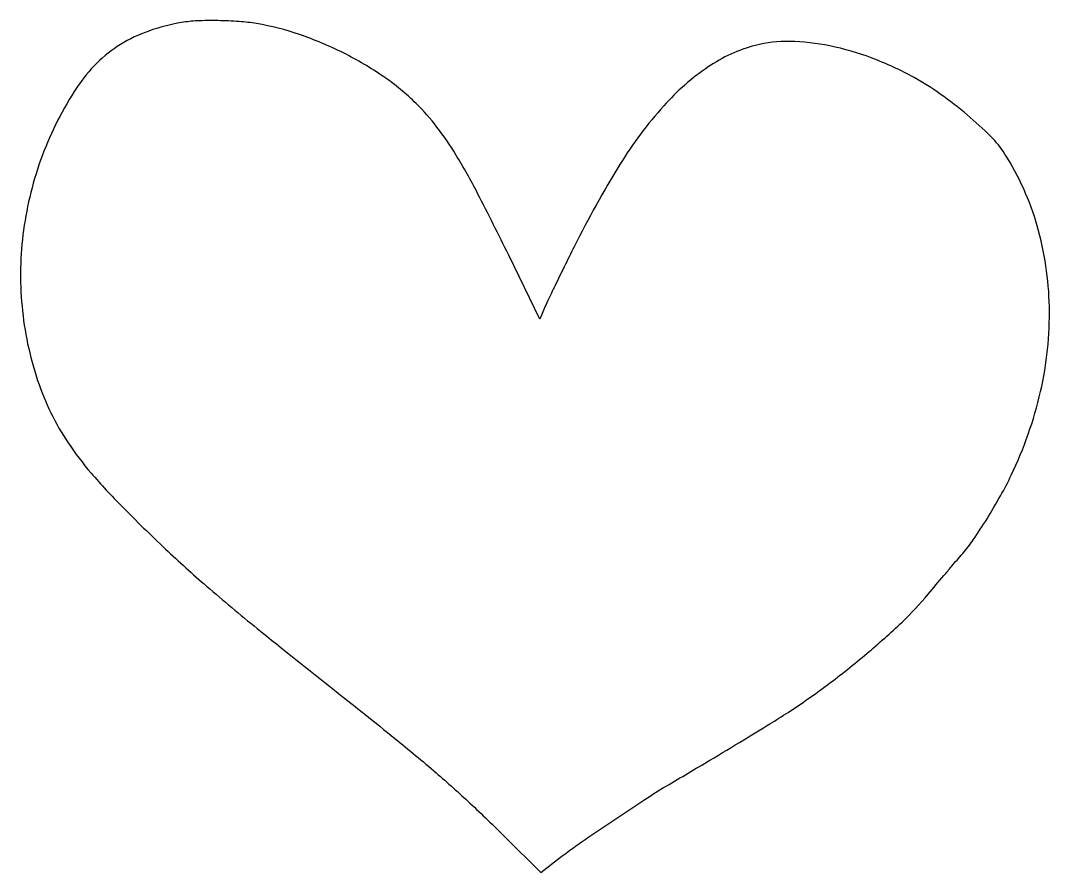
# Model space of a CAD drawing. Extents: x 0 to 464, y 0 to 384.
import ezdxf

# ---------------------------------------------------------------- set-up
doc = ezdxf.new("R2010")
doc.units = 0

msp = doc.modelspace()

# ---------------------------------------------------------------- linework, layer by layer
msp.add_lwpolyline([(72.830856, 382.976845, 0.042611), (58.01497, 379.156689, 0.054454), (45.307155, 373.075727, 0.056588), (34.591524, 364.618026, 0.051924), (25.692086, 353.742774, 0.056012), (10.0598, 322.979934, 0.056222), (1.669869, 289.553441, 0.056494), (0.958894, 255.248543, 0.057622), (7.972842, 221.893705, 0.032794), (13.935697, 207.302289, 0.034095), (21.68919, 193.812954, 0.030161), (32.057369, 180.178286, 0.017579), (46, 165.079205, 0.008302), (65.626034, 145.917066, 0.011066), (84.114581, 129.214066, 0.008376), (106.895512, 110.188141, 0.002625), (141.63986, 82.445204, -0.002679), (168.908159, 60.667008, -0.007751), (187.467927, 45.199073, -0.010016), (202.689679, 31.568164, -0.008033), (218.535315, 16.313049), (234.57063, 0.371103), (243.535315, 7.209728, -0.011345), (252.758094, 13.919779, -0.003456), (267.016679, 23.661563, -0.003461), (281.41541, 33.209632, -0.01125), (291.14281, 39.255799, 0.000841), (310.750224, 50.884332, 0.001744), (326.012451, 60.04287, 0.002162), (337.766194, 67.221521, 0.005991), (345.951446, 72.405816, 0.016518), (363.717637, 84.812616, 0.014419), (381.469865, 98.919669, 0.014927), (397.304774, 113.095374, 0.027957), (409.080326, 125.612591, -0.00015), (416.109011, 133.969577, -0.001018), (419.597064, 138.097187, -0.001932), (422.067438, 140.985774, -0.001791), (424.622782, 143.929058, 0.030408), (429.403494, 150.117654, 0.010484), (435.563664, 159.602967, 0.01067), (441.668409, 169.93481, 0.016347), (446.467266, 179.160504, 0.055007), (459.668664, 216.83316, 0.061747), (463.647041, 255.018746, 0.064827), (458.187562, 291.387965, 0.072099), (443.643544, 323.745314, 0.05549), (437.259906, 331.684155, 0.020678), (426.688242, 341.363096, 0.020609), (414.510669, 350.790391, 0.028065), (402.756351, 358.183569, 0.035743), (383.882649, 366.928298, 0.040623), (364.737819, 372.45889, 0.044315), (346.72662, 374.474615, 0.069517), (331.275326, 372.675258, 0.086466), (309.980765, 362.980058, 0.059556), (289.983392, 345.486266, 0.045565), (270.241538, 319.083393, 0.021738), (249.620038, 282, 0.001425), (245.15683, 273.018347, 0.001772), (241.060306, 264.640625, 0.00144), (237.666126, 257.584758, 0.013436), (236.293671, 254.5), (234.228182, 249.5), (220.143648, 278.232597, 0.005086), (206.163528, 306.033069, 0.017923), (196.363398, 323.473105, 0.027027), (187.815965, 335.917621, 0.03313), (178.494792, 346.5, 0.045938), (163.868735, 358.586955, 0.033651), (145.707875, 369.265372, 0.033242), (125.974887, 377.557331, 0.040848), (106.61901, 382.493394, 0.024666), (98.788413, 383.427451, 0.013774), (89.195306, 383.829193, 0.013715), (79.828788, 383.706289, 0.031667)], format="xyb", close=True)

doc.saveas('drawing.dxf')
